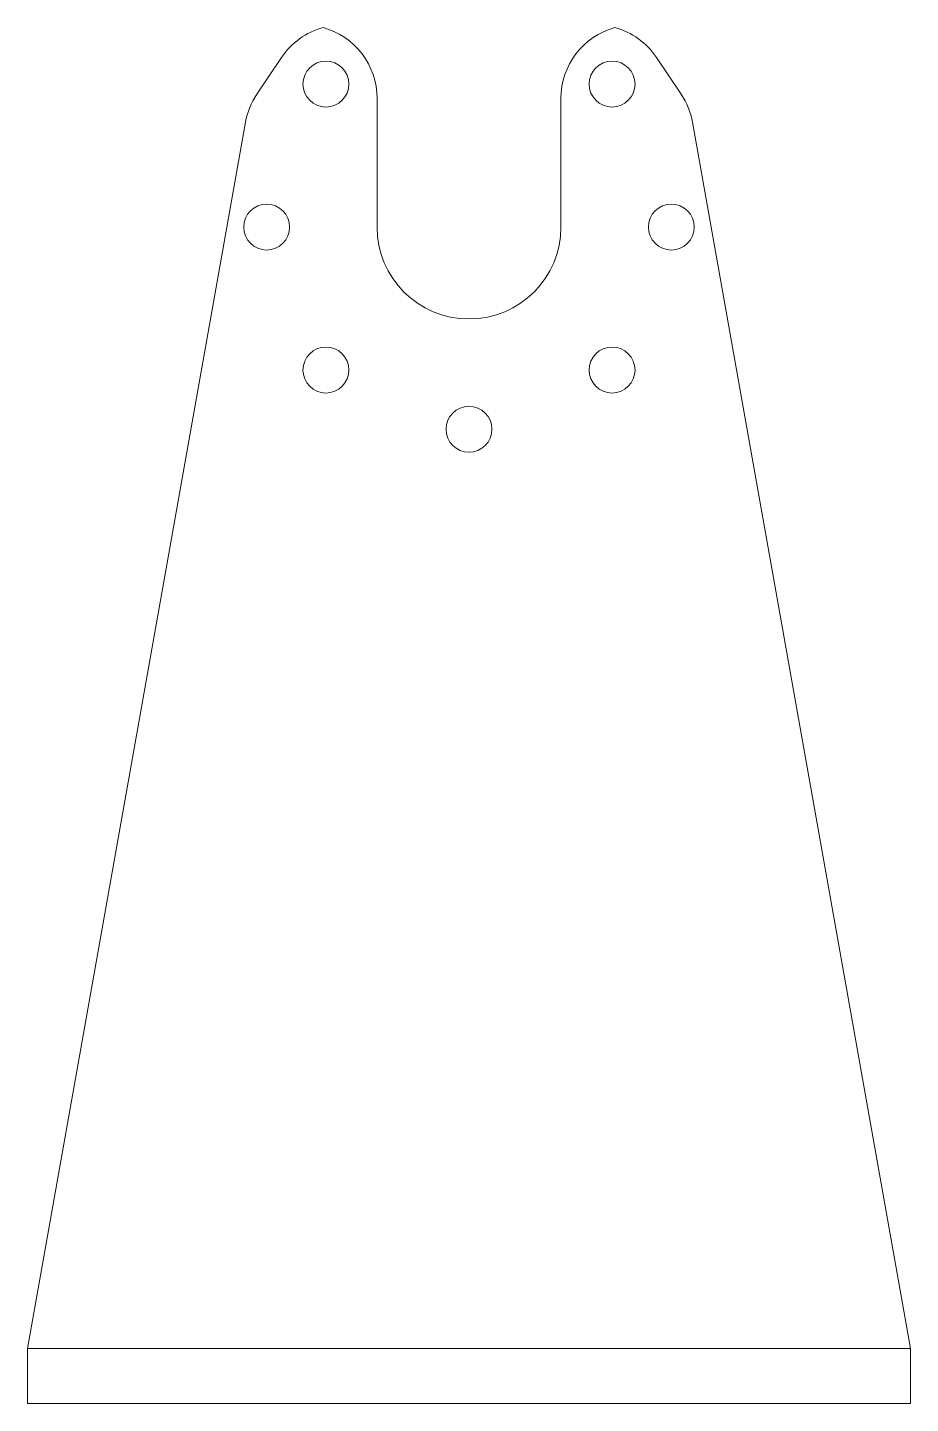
# Model space of a CAD drawing. Header units: millimetres. Extents: x -24 to 24, y -2 to 72.9.
import ezdxf

# ---------------------------------------------------------------- set-up
doc = ezdxf.new("R2010")
doc.units = ezdxf.units.MM

msp = doc.modelspace()

# ---------------------------------------------------------------- linework, layer by layer
at = {"color": 7, "linetype": 'Continuous', "lineweight": 15}
for p, q in [((-10.188, 71.228), (-11.531, 69.228)), ((11.531, 69.228), (10.188, 71.228)), ((-5, 62), (-5, 69)), ((5, 69), (5, 62)), ((-12.147, 67.699), (-24, 1)), ((24, 1), (12.147, 67.699)), ((24, 1), (-24, 1)), ((-24, -2), (-24, 1)), ((24, 1), (24, -2)), ((24, -2), (-24, -2))]:
    msp.add_line(p, q, dxfattribs=at)
for centre in [(-7.778, 69.778), (7.778, 69.778), (-11, 62), (11, 62), (-7.778, 54.222), (7.778, 54.222), (0, 51)]:
    msp.add_circle(centre, 1.25, dxfattribs=at)
for centre, radius, start, end in [((-6.867, 69), 4, 105.46557, 146.14364), ((-9, 69), 4, 0, 74.53443), ((9, 69), 4, 105.46557, 180), ((6.867, 69), 4, 33.85636, 74.53443), ((-8.209, 66.999), 4, 146.14364, 169.92352), ((8.209, 66.999), 4, 10.07648, 33.85636), ((0, 62), 5, 180, 0)]:
    msp.add_arc(centre, radius, start, end, dxfattribs=at)

doc.saveas('drawing.dxf')
